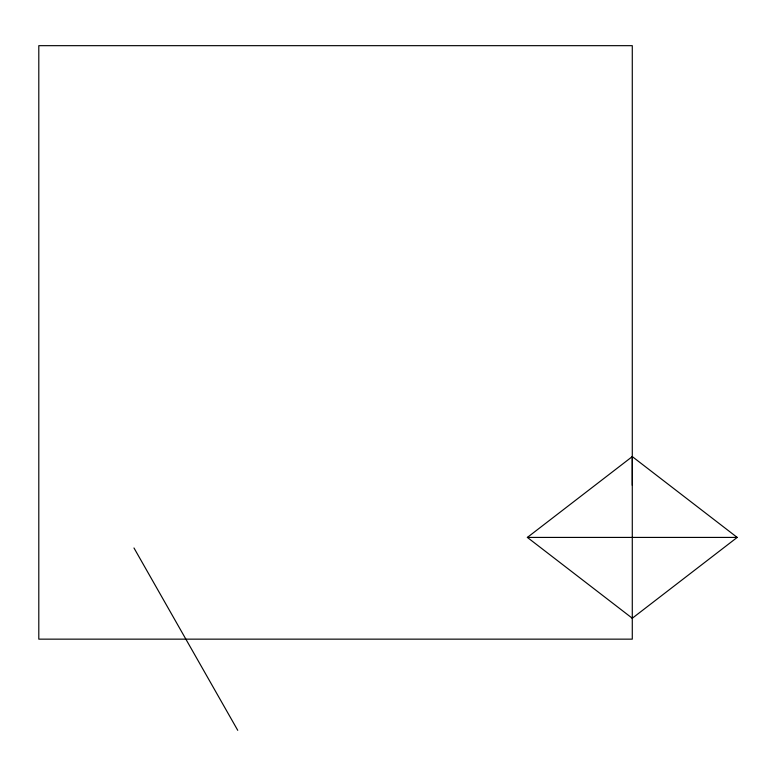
<?xml version="1.0" encoding="UTF-8"?>
<svg xmlns="http://www.w3.org/2000/svg" width="776" height="776" viewBox="0 0 776 776"><rect width="100%" height="100%" fill="white"/><g stroke="black" fill="none" stroke-linecap="round" stroke-linejoin="round"><path stroke-width="1.16" d="M632.285 618.249L632.285 456.598L737.2 537.419L632.285 618.249L527.37 537.419L632.285 456.598M527.37 537.419L737.2 537.419M133.976 547.963L237.747 730.332M632.285 485.33L632.285 45.668L38.8 45.668L38.8 639.152L632.285 639.152L632.285 617.347"/></g></svg>
